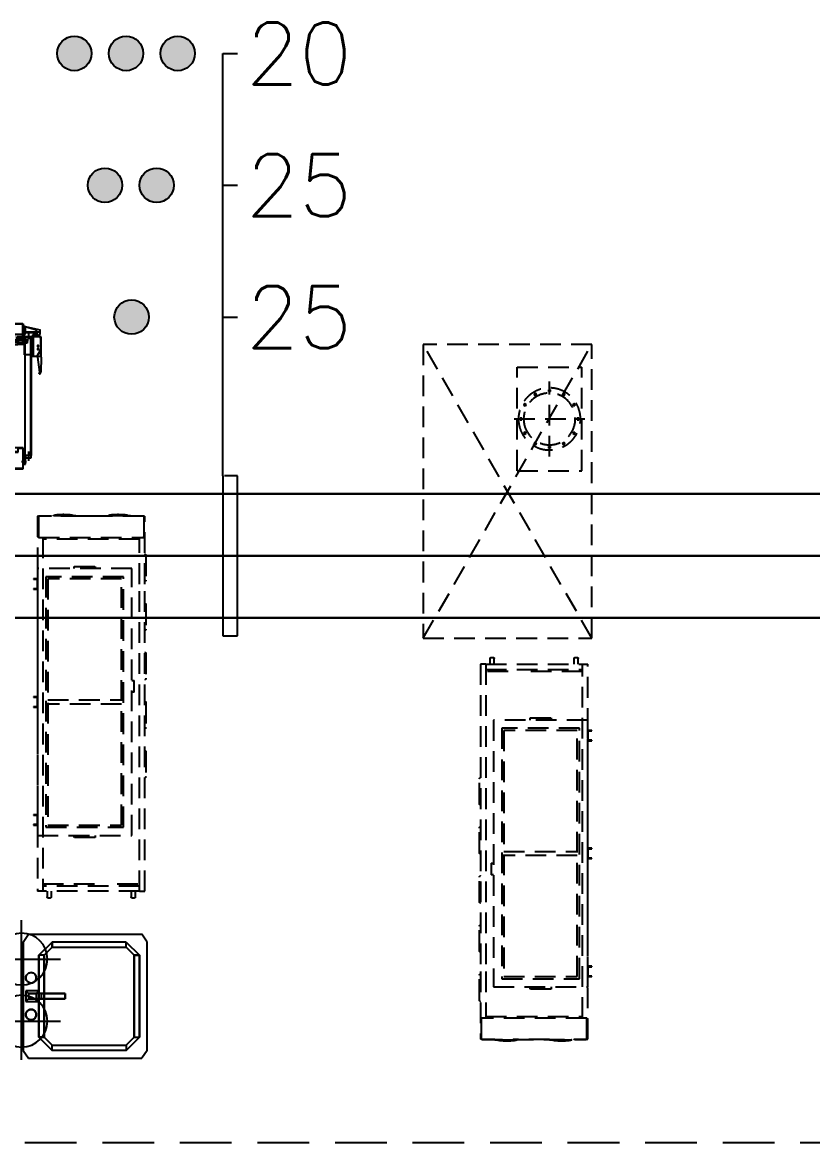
# Model space of a CAD drawing. Header units: millimetres. Extents: x 98929 to 11941380, y 952 to 54154.
# Drawn here: x 227501 to 231322, y 46789 to 52202 of the extents above; entities that cross this region are included whole.
import ezdxf
from ezdxf.enums import TextEntityAlignment as Align

# ---------------------------------------------------------------- set-up
doc = ezdxf.new("R2010")
doc.units = ezdxf.units.MM
for name, pattern in [('DASHED', [0.75, 0.5, -0.25]), ('DASHED2', [0.375, 0.25, -0.125]), ('PHANTOM', [63.5, 31.75, -6.35, 6.35, -6.35, 6.35, -6.35])]:
    doc.linetypes.add(name, pattern=pattern)
for name, color, linetype, lineweight in [('-급수', 3, 'Continuous', 30), ('-급탕', 2, 'Continuous', 30), ('-환탕', 4, 'Continuous', 30)]:
    doc.layers.add(name, color=color, linetype=linetype, lineweight=lineweight)
for name, color, linetype in [('1', 1, 'Continuous'), ('5TXT', 7, 'Continuous'), ('ex', 1, 'Continuous'), ('pipe', 3, 'Continuous'), ('UTIL-AIR', 3, 'DASHED2'), ('빌트인', 8, 'Continuous')]:
    doc.layers.add(name, color=color, linetype=linetype)
doc.styles.add('굴림', font='simple.shx', dxfattribs={"bigfont": 'whgtxt.shx'})

# ---------------------------------------------------------------- blocks, each defined once
blk = doc.blocks.new('PB3')
at = {"layer": '빌트인', "linetype": 'Continuous'}
for p, q in [((13, 711.2), (29, 783.2)), ((13, 711.2), (29, 766.2)), ((39, 783.2), (29, 783.2)), ((39, 766.2), (29, 766.2)), ((39, 711.2), (39, 783.2)), ((39, 782.2), (47, 782.2)), ((39, 711.2), (39, 766.2)), ((39, 765.2), (47, 765.2)), ((41, 782.2), (41, 767.2)), ((41, 765.2), (41, 750.2)), ((44, 767.2), (52, 767.2)), ((45, 767.2), (45, 711.2)), ((47, 782.2), (54.8, 778.3)), ((47, 767.2), (54.8, 771.1)), ((47, 765.2), (54.8, 761.3)), ((47, 763.9), (63, 763.9)), ((162, 787.9), (63, 787.9)), ((157, 787.9), (63, 787.9)), ((63, 787.9), (63, 739.9)), ((63, 782.6), (68, 784.9)), ((68, 784.9), (125, 784.9)), ((125, 784.9), (157, 767.9)), ((157, 739.9), (157, 787.9)), ((162, 772.9), (157, 767.9)), ((162, 787.9), (234, 785.9)), ((234, 781.9), (162, 772.9)), ((244, 780.9), (234, 785.9)), ((244, 777.9), (234, 781.9)), ((244, 780.9), (244, 777.9)), ((48, 711.2), (13, 711.2)), ((13, 711.2), (13, 701.2)), ((18, 711.2), (44, 711.2)), ((18, 711.2), (44, 711.2)), ((53, 711.2), (18, 711.2)), ((18, 711.2), (18, 701.2)), ((39, 750.2), (47, 750.2)), ((44.3, 726.2), (74.5, 726.2)), ((45, 750.2), (45, 711.2)), ((47, 750.2), (54.8, 754.1)), ((48, 701.2), (48, 711.2)), ((53, 701.2), (53, 711.2)), ((60, 745.9), (63, 745.9)), ((63, 748.9), (157, 748.9)), ((63, 739.9), (533, 739.9)), ((63, 707.9), (63, 739.9)), ((63, 739.9), (157, 739.9)), ((63, 707.9), (63, 670.9)), ((78, 707.9), (63, 707.9)), ((531.8, 738.7), (64.2, 738.7)), ((64.2, 738.7), (64.2, 709.1)), ((64.2, 709.1), (531.8, 709.1)), ((65, 715.1), (65, 703.2)), ((76.8, 721.6), (84.8, 721.6)), ((76.8, 721.6), (76.8, 707.9)), ((78, 720.4), (78, 707.9)), ((84.8, 720.4), (78, 720.4)), ((78, 719.2), (78, 720.4)), ((78, 720.4), (94.2, 720.4)), ((93, 719.2), (78, 719.2)), ((78, 670.9), (78, 707.9)), ((84.8, 721.6), (84.8, 720.4)), ((93, 707.9), (93, 719.2)), ((150, 707.9), (93, 707.9)), ((94.2, 720.4), (94.2, 709.1)), ((94.2, 709.1), (148.8, 709.1)), ((148.8, 709.1), (148.8, 738.7)), ((148.8, 738.7), (168.8, 738.7)), ((168.8, 737.5), (150, 737.5)), ((150, 737.5), (150, 707.9)), ((168.8, 738.7), (168.8, 737.5)), ((513, 726.2), (559.4, 726.2)), ((531.2, 726.2), (537.9, 726.2)), ((531.8, 709.1), (531.8, 738.7)), ((533, 739.9), (533, 707.9)), ((544, 739.2), (533, 739.2)), ((533, 739.2), (533, 713.2)), ((544, 739.2), (533, 739.2)), ((533, 739.2), (533, 713.2)), ((533, 713.2), (544, 713.2)), ((534, 701.2), (534, 713.2)), ((543, 701.2), (543, 713.2)), ((549.4, 711.2), (543, 711.2)), ((544, 713.2), (544, 739.2)), ((575.5, 712.2), (550, 712.2)), ((550, 712.2), (550, 701.2)), ((563, 717.1), (563, 692.4)), ((575.5, 701.2), (575.5, 712.2)), ((575.5, 701.2), (575.5, 712.2)), ((0, 701.2), (650, 701.2)), ((0, 100), (0, 701.2)), ((0, 701.2), (100, 701.2)), ((648.8, 700), (1.2, 700)), ((1.2, 700), (1.2, 100)), ((98.8, 700), (1.2, 700)), ((50.5, 700), (90.5, 700)), ((50.5, 700), (90.5, 700)), ((50.5, 660), (50.5, 700)), ((90.5, 660), (50.5, 660)), ((63, 670.9), (78, 670.9)), ((66, 678.5), (66, 684.5)), ((75, 684.5), (75, 678.5)), ((78.8, 652.4), (78.8, 677.4)), ((78.8, 677.4), (98.8, 677.4)), ((80, 652.4), (78.8, 652.4)), ((100, 676.2), (80, 676.2)), ((80, 676.2), (80, 652.4)), ((82, 675.2), (82, 618)), ((100, 675.2), (82, 675.2)), ((90.5, 700), (90.5, 660)), ((98.8, 677.4), (98.8, 700)), ((100, 701.2), (100, 676.2)), ((100, 675.2), (100, 600)), ((100, 675.2), (100, 600)), ((526, 700), (505.5, 700)), ((650, 701.2), (526, 701.2)), ((527.2, 700), (648.8, 700)), ((534, 701.2), (543, 701.2)), ((550, 702.2), (543, 702.2)), ((578, 701.2), (543, 701.2)), ((578, 701.2), (543, 701.2)), ((578, 701.2), (543, 701.2)), ((637, 701.2), (548, 701.2)), ((637, 701.2), (548, 701.2)), ((637, 701.2), (548, 701.2)), ((550, 701.2), (550, 676.2)), ((550, 701.2), (575.5, 701.2)), ((550, 701.2), (575.5, 701.2)), ((550, 676.2), (570, 676.2)), ((550, 675.2), (550, 600)), ((550, 675.2), (568, 675.2)), ((551.2, 677.4), (551.2, 700)), ((571.2, 677.4), (551.2, 677.4)), ((568, 675.2), (568, 618)), ((570, 676.2), (570, 652.4)), ((570, 652.4), (571.2, 652.4)), ((571.2, 652.4), (571.2, 677.4)), ((665.9, 667), (641.2, 667)), ((648.8, 601.2), (648.8, 700)), ((650, 701.2), (650, 600)), ((650, 679.5), (661, 679.5)), ((650, 654), (650, 679.5)), ((650, 679.5), (661, 679.5)), ((650, 654), (650, 679.5)), ((661, 654), (650, 654)), ((651, 654), (651, 647)), ((660, 653.4), (660, 647)), ((661, 679.5), (661, 654)), ((675, 617), (675, 663.4)), ((1.2, 601.2), (23.8, 601.2)), ((25, 600), (1.2, 600)), ((23.8, 621.2), (50, 621.2)), ((23.8, 601.2), (23.8, 621.2)), ((25, 620), (25, 600)), ((50, 620), (25, 620)), ((25, 618), (25, 600)), ((82, 618), (26, 618)), ((26, 600), (26, 618)), ((26, 600), (100, 600)), ((26, 600), (100, 600)), ((50, 621.2), (50, 620)), ((100, 600), (82, 618)), ((100, 600), (82, 618)), ((550, 600), (568, 618)), ((624, 600), (550, 600)), ((568, 618), (624, 618)), ((600, 621.2), (626.2, 621.2)), ((600, 620), (600, 621.2)), ((625, 620), (600, 620)), ((624, 600), (624, 618)), ((625, 600), (625, 620)), ((625, 600), (625, 618)), ((650, 600), (625, 600)), ((626.2, 621.2), (626.2, 601.2)), ((626.2, 601.2), (648.8, 601.2)), ((650, 638), (650, 647)), ((650, 647), (662, 647)), ((650, 638), (662, 638)), ((688.7, 637), (656.7, 637)), ((657.9, 635.8), (687.5, 635.8)), ((657.9, 64.2), (657.9, 635.8)), ((662, 648), (688, 648)), ((662, 637), (662, 648)), ((688, 637), (662, 637)), ((688, 637), (662, 637)), ((675, 635.2), (675, 641.9)), ((687.5, 635.8), (687.5, 64.2)), ((688, 648), (688, 637)), ((688, 648), (688, 637)), ((688.7, 63), (688.7, 637)), ((315.7, 570.2), (334.3, 570.2)), ((315.7, 200.5), (315.7, 570.2)), ((315.7, 557.3), (334.3, 557.3)), ((319, 554.1), (331, 554.1)), ((319, 216.6), (319, 554.1)), ((325, 189.9), (325, 580.8)), ((331, 554.1), (331, 216.6)), ((334.3, 570.2), (334.3, 200.5)), ((331, 216.6), (319, 216.6)), ((730.7, 234), (721.7, 162)), ((729.7, 244), (726.7, 244)), ((726.7, 244), (730.7, 234)), ((729.7, 244), (734.7, 234)), ((736.7, 162), (734.7, 234)), ((334.3, 213.4), (315.7, 213.4)), ((334.3, 200.5), (315.7, 200.5)), ((686.3, 168.8), (686.3, 150)), ((687.5, 168.8), (686.3, 168.8)), ((687.5, 148.8), (687.5, 168.8)), ((656.7, 150), (656.7, 93)), ((686.3, 150), (656.7, 150)), ((657.9, 148.8), (687.5, 148.8)), ((657.9, 94.2), (657.9, 148.8)), ((688.7, 157), (736.7, 157)), ((688.7, 63), (688.7, 157)), ((697.7, 63), (697.7, 157)), ((721.7, 162), (716.7, 157)), ((733.7, 125), (716.7, 157)), ((733.7, 68), (733.7, 125)), ((736.7, 162), (736.7, 63)), ((736.7, 157), (736.7, 63)), ((0, 0), (0, 100)), ((25, 100), (0, 100)), ((0, 100), (0, 0)), ((0.1, 100), (25, 100)), ((1.2, 98.8), (1.2, 1.2)), ((1.2, 1.2), (1.2, 98.8)), ((1.2, 98.8), (23.8, 98.8)), ((23.8, 98.8), (23.8, 78.8)), ((23.8, 78.8), (48.8, 78.8)), ((25, 100), (625, 100)), ((25, 82), (25, 100)), ((25, 80), (25, 100)), ((625, 82), (25, 82)), ((48.8, 80), (25, 80)), ((43.8, 75.6), (43.8, 86.2)), ((48.8, 80), (48.8, 78.8)), ((625, 80), (601.2, 80)), ((601.2, 80), (601.2, 78.8)), ((601.2, 78.8), (626.2, 78.8)), ((606.2, 73.8), (606.2, 89.2)), ((608.8, 90.5), (608.8, 50.5)), ((648.8, 90.5), (608.8, 90.5)), ((619.7, 78), (656.7, 78)), ((619.7, 63), (619.7, 78)), ((656.7, 63), (619.7, 63)), ((625, 100), (625, 82)), ((650, 100), (625, 100)), ((625, 100), (625, 80)), ((626.2, 78.8), (626.2, 98.8)), ((626.2, 98.8), (648.8, 98.8)), ((633.3, 75), (627.3, 75)), ((627.3, 66), (633.3, 66)), ((648.8, 98.8), (648.8, 1.2)), ((648.8, 50.5), (648.8, 90.5)), ((650, 0), (650, 100)), ((663.9, 65), (652, 65)), ((656.7, 93), (668, 93)), ((669.2, 78), (656.7, 78)), ((656.7, 78), (656.7, 63)), ((670.4, 76.8), (656.7, 76.8)), ((656.7, 63), (688.7, 63)), ((669.2, 94.2), (657.9, 94.2)), ((687.5, 64.2), (657.9, 64.2)), ((668, 93), (668, 78)), ((668, 78), (669.2, 78)), ((669.2, 78), (669.2, 94.2)), ((669.2, 84.8), (669.2, 78)), ((670.4, 84.8), (669.2, 84.8)), ((670.4, 76.8), (670.4, 84.8)), ((675, 44.3), (675, 74.5)), ((736.7, 63), (688.7, 63)), ((694.7, 60), (694.7, 63)), ((699, 47), (702.9, 54.8)), ((714, 47), (710.1, 54.8)), ((712.7, 47), (712.7, 63)), ((716, 47), (719.9, 54.8)), ((731, 47), (727.1, 54.8)), ((731.4, 63), (733.7, 68)), ((0, 18), (0, 53)), ((0, 13), (0, 48)), ((0, 0), (650, 0)), ((648.8, 1.2), (1.2, 1.2)), ((608.8, 50.5), (648.8, 50.5)), ((650, 53), (660, 53)), ((650, 18), (650, 53)), ((650, 48), (660, 48)), ((650, 13), (650, 48)), ((660, 18), (650, 18)), ((660, 13), (650, 13)), ((660, 53), (660, 18)), ((660, 48), (660, 13)), ((699, 45), (660, 45)), ((716, 45), (660, 45)), ((660, 18), (660, 44)), ((660, 18), (660, 44)), ((660, 39), (715, 39)), ((660, 39), (732, 39)), ((660, 13), (715, 29)), ((660, 13), (732, 29)), ((699, 39), (699, 47)), ((714, 41), (699, 41)), ((714, 39), (714, 47)), ((715, 39), (715, 29)), ((716, 44), (716, 52)), ((731, 41), (716, 41)), ((731, 39), (731, 47)), ((732, 39), (732, 29))]:
    blk.add_line(p, q, dxfattribs=at)
for centre in [(108, 772.9), (123, 772.9), (142.5, 778.4), (721.7, 123), (721.7, 108), (727.2, 142.5)]:
    blk.add_circle(centre, 2.5, dxfattribs=at)
for centre, radius, start, end in [((65, 763.2), 18, 177.7639, 253.9421), ((53, 774.7), 4, 291.759, 68.241), ((53, 757.7), 4, 291.759, 68.241), ((70.5, 684.5), 4.5, 0, 180), ((70.5, 678.5), 4.5, 180, 0), ((627.3, 70.5), 4.5, 90, 270), ((633.3, 70.5), 4.5, 270, 90), ((712, 65), 18, 196.0579, 272.2361), ((706.5, 53), 4, 21.759, 158.241), ((723.5, 53), 4, 21.759, 158.241)]:
    blk.add_arc(centre, radius, start, end, dxfattribs=at)
blk = doc.blocks.new('SINK2')
at = {"layer": '빌트인'}
for p, q in [((-261.9, 600), (-300, 574.6)), ((-261.9, 600), (261.9, 600)), ((261.9, 600), (300, 574.6)), ((-300, 25.4), (-300, 574.6)), ((-198.2, 561.9), (-261.9, 498.2)), ((-261.9, 498.2), (-198.2, 561.9)), ((198.2, 561.9), (-198.2, 561.9)), ((-198.2, 561.9), (198.2, 561.9)), ((-198.2, 536.4), (-198.2, 561.9)), ((-198.2, 536.4), (-198.2, 561.9)), ((261.9, 498.2), (198.2, 561.9)), ((198.2, 561.9), (198.2, 536.4)), ((261.9, 498.2), (198.2, 561.9)), ((198.2, 536.4), (198.2, 561.9)), ((300, 25.4), (300, 574.6)), ((-261.9, 498.2), (-261.9, 140.1)), ((-261.9, 498.2), (-261.9, 140.1)), ((-236.4, 498.2), (-261.9, 498.2)), ((-236.4, 498.2), (-261.9, 498.2)), ((-236.4, 498.2), (-198.2, 536.4)), ((-198.2, 536.4), (-236.4, 498.2)), ((-236.4, 140.1), (-236.4, 498.2)), ((-236.4, 140.1), (-236.4, 498.2)), ((-198.2, 536.4), (198.2, 536.4)), ((198.2, 536.4), (-198.2, 536.4)), ((236.4, 498.2), (198.2, 536.4)), ((198.2, 536.4), (236.4, 498.2)), ((236.4, 140.1), (236.4, 498.2)), ((236.4, 498.2), (261.9, 498.2)), ((236.4, 140.1), (236.4, 498.2)), ((236.4, 498.2), (261.9, 498.2)), ((261.9, 498.2), (261.9, 140.1)), ((261.9, 498.2), (261.9, 140.1)), ((-12.8, 203.6), (-12.8, 89.1)), ((12.8, 203.6), (-12.8, 203.6)), ((-12.8, 203.6), (-12.8, 101.8)), ((12.8, 203.6), (-12.8, 203.6)), ((-12.8, 203.6), (12.8, 203.6)), ((12.8, 203.6), (-12.8, 203.6)), ((-12.8, 203.6), (-12.8, 101.8)), ((-12.8, 89.1), (-12.8, 203.6)), ((12.8, 89.1), (12.8, 203.6)), ((12.8, 101.8), (12.8, 203.6)), ((12.8, 203.6), (12.8, 101.8)), ((12.8, 89.1), (12.8, 203.6)), ((-261.9, 140.1), (-198.2, 76.4)), ((-261.9, 140.1), (-236.4, 140.1)), ((-198.2, 76.4), (-261.9, 140.1)), ((-261.9, 140.1), (-236.4, 140.1)), ((-198.2, 101.8), (-236.4, 140.1)), ((-236.4, 140.1), (-198.2, 101.8)), ((198.2, 76.4), (261.9, 140.1)), ((236.4, 140.1), (198.2, 101.8)), ((261.9, 140.1), (198.2, 76.4)), ((198.2, 101.8), (236.4, 140.1)), ((261.9, 140.1), (236.4, 140.1)), ((236.4, 140.1), (261.9, 140.1)), ((198.2, 101.8), (-198.2, 101.8)), ((-198.2, 101.8), (198.2, 101.8)), ((-198.2, 76.4), (-198.2, 101.8)), ((-198.2, 101.8), (-198.2, 76.4)), ((-198.2, 76.4), (198.2, 76.4)), ((198.2, 76.4), (-198.2, 76.4)), ((-107.1, 56.2), (-111.1, 51)), ((-111.1, 51), (-107.1, 56.2)), ((-107.1, 56.2), (-111.1, 51)), ((-111.1, 51), (-107.1, 56.2)), ((-101.8, 60.2), (-107.1, 56.2)), ((-107.1, 56.2), (-101.8, 60.2)), ((-101.8, 60.2), (-107.1, 56.2)), ((-107.1, 56.2), (-101.8, 60.2)), ((-95.6, 62.8), (-101.8, 60.2)), ((-101.8, 60.2), (-95.6, 62.8)), ((-95.6, 62.8), (-101.8, 60.2)), ((-101.8, 60.2), (-95.6, 62.8)), ((-89.1, 63.6), (-95.6, 62.8)), ((-95.6, 62.8), (-89.1, 63.6)), ((-89.1, 63.6), (-95.6, 62.8)), ((-95.6, 62.8), (-89.1, 63.6)), ((-82.5, 62.8), (-89.1, 63.6)), ((-82.5, 62.8), (-89.1, 63.6)), ((-89.1, 63.6), (-82.5, 62.8)), ((-82.5, 62.8), (-89.1, 63.6)), ((-76.3, 60.2), (-82.5, 62.8)), ((-82.5, 62.8), (-76.3, 60.2)), ((-76.3, 60.2), (-82.5, 62.8)), ((-82.5, 62.8), (-76.3, 60.2)), ((-71.1, 56.2), (-76.3, 60.2)), ((-76.3, 60.2), (-71.1, 56.2)), ((-71.1, 56.2), (-76.3, 60.2)), ((-76.3, 60.2), (-71.1, 56.2)), ((-67.1, 51), (-71.1, 56.2)), ((-71.1, 56.2), (-67.1, 51)), ((-67.1, 51), (-71.1, 56.2)), ((-71.1, 56.2), (-67.1, 51)), ((-12.8, 63.6), (-25.4, 76.4)), ((-25.4, 76.4), (25.4, 76.4)), ((-25.4, 76.4), (-12.8, 63.6)), ((-25.4, 12.8), (-25.4, 76.4)), ((12.8, 101.8), (-12.8, 101.8)), ((-12.8, 101.8), (12.8, 101.8)), ((-12.8, 63.6), (-12.8, 101.8)), ((-12.8, 101.8), (-12.8, 89.1)), ((-12.8, 101.8), (-12.8, 89.1)), ((-12.8, 63.6), (-12.8, 101.8)), ((-12.8, 89.1), (12.8, 89.1)), ((-12.8, 89.1), (12.8, 89.1)), ((-12.8, 25.4), (-12.8, 89.1)), ((-12.8, 89.1), (-12.8, 25.4)), ((12.8, 63.6), (-12.8, 63.6)), ((12.8, 63.6), (-12.8, 63.6)), ((-12.8, 25.4), (-12.8, 63.6)), ((12.8, 101.8), (12.8, 63.6)), ((12.8, 89.1), (12.8, 101.8)), ((12.8, 101.8), (12.8, 63.6)), ((12.8, 101.8), (12.8, 89.1)), ((12.8, 89.1), (12.8, 25.4)), ((12.8, 89.1), (12.8, 25.4)), ((25.4, 76.4), (12.8, 63.6)), ((12.8, 63.6), (25.4, 76.4)), ((12.8, 25.4), (12.8, 63.6)), ((25.4, 76.4), (25.4, 12.8)), ((71.1, 56.2), (67.1, 51)), ((67.1, 51), (71.1, 56.2)), ((71.1, 56.2), (67.1, 51)), ((67.1, 51), (71.1, 56.2)), ((76.3, 60.2), (71.1, 56.2)), ((71.1, 56.2), (76.3, 60.2)), ((76.3, 60.2), (71.1, 56.2)), ((71.1, 56.2), (76.3, 60.2)), ((82.5, 62.8), (76.3, 60.2)), ((76.3, 60.2), (82.5, 62.8)), ((82.5, 62.8), (76.3, 60.2)), ((76.3, 60.2), (82.5, 62.8)), ((89.1, 63.6), (82.5, 62.8)), ((82.5, 62.8), (89.1, 63.6)), ((89.1, 63.6), (82.5, 62.8)), ((82.5, 62.8), (89.1, 63.6)), ((95.6, 62.8), (89.1, 63.6)), ((89.1, 63.6), (95.6, 62.8)), ((95.6, 62.8), (89.1, 63.6)), ((89.1, 63.6), (95.6, 62.8)), ((101.8, 60.2), (95.6, 62.8)), ((95.6, 62.8), (101.8, 60.2)), ((101.8, 60.2), (95.6, 62.8)), ((95.6, 62.8), (101.8, 60.2)), ((107.1, 56.2), (101.8, 60.2)), ((101.8, 60.2), (107.1, 56.2)), ((107.1, 56.2), (101.8, 60.2)), ((101.8, 60.2), (107.1, 56.2)), ((111.1, 51), (107.1, 56.2)), ((107.1, 56.2), (111.1, 51)), ((111.1, 51), (107.1, 56.2)), ((107.1, 56.2), (111.1, 51)), ((198.2, 101.8), (198.2, 76.4)), ((198.2, 101.8), (198.2, 76.4)), ((-261.9, 0), (-300, 25.4)), ((261.9, 0), (-261.9, 0)), ((-113.7, 44.8), (-114.5, 38.2)), ((-114.5, 38.2), (-113.7, 44.8)), ((-113.7, 44.8), (-114.5, 38.2)), ((-114.5, 38.2), (-113.7, 44.8)), ((-114.5, 38.2), (-113.7, 31.6)), ((-113.7, 31.6), (-114.5, 38.2)), ((-114.5, 38.2), (-113.7, 31.6)), ((-113.7, 31.6), (-114.5, 38.2)), ((-111.1, 51), (-113.7, 44.8)), ((-113.7, 44.8), (-111.1, 51)), ((-111.1, 51), (-113.7, 44.8)), ((-113.7, 44.8), (-111.1, 51)), ((-113.7, 31.6), (-111.1, 25.4)), ((-111.1, 25.4), (-113.7, 31.6)), ((-113.7, 31.6), (-111.1, 25.4)), ((-111.1, 25.4), (-113.7, 31.6)), ((-111.1, 25.4), (-107.1, 20.2)), ((-107.1, 20.2), (-111.1, 25.4)), ((-111.1, 25.4), (-107.1, 20.2)), ((-107.1, 20.2), (-111.1, 25.4)), ((-107.1, 20.2), (-101.8, 16.2)), ((-101.8, 16.2), (-107.1, 20.2)), ((-107.1, 20.2), (-101.8, 16.2)), ((-101.8, 16.2), (-107.1, 20.2)), ((-101.8, 16.2), (-95.6, 13.6)), ((-95.6, 13.6), (-101.8, 16.2)), ((-101.8, 16.2), (-95.6, 13.6)), ((-95.6, 13.6), (-101.8, 16.2)), ((-95.6, 13.6), (-89.1, 12.8)), ((-89.1, 12.8), (-95.6, 13.6)), ((-95.6, 13.6), (-89.1, 12.8)), ((-89.1, 12.8), (-95.6, 13.6)), ((-89.1, 12.8), (-82.5, 13.6)), ((-82.5, 13.6), (-89.1, 12.8)), ((-89.1, 12.8), (-82.5, 13.6)), ((-82.5, 13.6), (-89.1, 12.8)), ((-82.5, 13.6), (-76.3, 16.2)), ((-76.3, 16.2), (-82.5, 13.6)), ((-82.5, 13.6), (-76.3, 16.2)), ((-76.3, 16.2), (-82.5, 13.6)), ((-76.3, 16.2), (-71.1, 20.2)), ((-71.1, 20.2), (-76.3, 16.2)), ((-76.3, 16.2), (-71.1, 20.2)), ((-71.1, 20.2), (-76.3, 16.2)), ((-71.1, 20.2), (-67.1, 25.4)), ((-67.1, 25.4), (-71.1, 20.2)), ((-71.1, 20.2), (-67.1, 25.4)), ((-67.1, 25.4), (-71.1, 20.2)), ((-64.5, 44.8), (-67.1, 51)), ((-67.1, 51), (-64.5, 44.8)), ((-64.5, 44.8), (-67.1, 51)), ((-67.1, 51), (-64.5, 44.8)), ((-67.1, 25.4), (-64.5, 31.6)), ((-64.5, 31.6), (-67.1, 25.4)), ((-67.1, 25.4), (-64.5, 31.6)), ((-64.5, 31.6), (-67.1, 25.4)), ((-63.6, 38.2), (-64.5, 44.8)), ((-64.5, 44.8), (-63.6, 38.2)), ((-63.6, 38.2), (-64.5, 44.8)), ((-64.5, 44.8), (-63.6, 38.2)), ((-64.5, 31.6), (-63.6, 38.2)), ((-63.6, 38.2), (-64.5, 31.6)), ((-64.5, 31.6), (-63.6, 38.2)), ((-63.6, 38.2), (-64.5, 31.6)), ((-12.8, 25.4), (-25.4, 12.8)), ((-12.8, 25.4), (-25.4, 12.8)), ((25.4, 12.8), (-25.4, 12.8)), ((12.8, 25.4), (-12.8, 25.4)), ((12.8, 25.4), (-12.8, 25.4)), ((12.8, 25.4), (25.4, 12.8)), ((12.8, 25.4), (25.4, 12.8)), ((63.6, 38.2), (64.5, 44.8)), ((64.5, 44.8), (63.6, 38.2)), ((63.6, 38.2), (64.5, 44.8)), ((64.5, 44.8), (63.6, 38.2)), ((63.6, 38.2), (64.5, 31.6)), ((64.5, 31.6), (63.6, 38.2)), ((63.6, 38.2), (64.5, 31.6)), ((64.5, 31.6), (63.6, 38.2)), ((67.1, 51), (64.5, 44.8)), ((64.5, 44.8), (67.1, 51)), ((67.1, 51), (64.5, 44.8)), ((64.5, 44.8), (67.1, 51)), ((64.5, 31.6), (67.1, 25.4)), ((67.1, 25.4), (64.5, 31.6)), ((64.5, 31.6), (67.1, 25.4)), ((67.1, 25.4), (64.5, 31.6)), ((67.1, 25.4), (71.1, 20.2)), ((71.1, 20.2), (67.1, 25.4)), ((67.1, 25.4), (71.1, 20.2)), ((71.1, 20.2), (67.1, 25.4)), ((71.1, 20.2), (76.3, 16.2)), ((76.3, 16.2), (71.1, 20.2)), ((71.1, 20.2), (76.3, 16.2)), ((76.3, 16.2), (71.1, 20.2)), ((76.3, 16.2), (82.5, 13.6)), ((82.5, 13.6), (76.3, 16.2)), ((76.3, 16.2), (82.5, 13.6)), ((82.5, 13.6), (76.3, 16.2)), ((82.5, 13.6), (89.1, 12.8)), ((89.1, 12.8), (82.5, 13.6)), ((82.5, 13.6), (89.1, 12.8)), ((89.1, 12.8), (82.5, 13.6)), ((89.1, 12.8), (95.6, 13.6)), ((95.6, 13.6), (89.1, 12.8)), ((89.1, 12.8), (95.6, 13.6)), ((95.6, 13.6), (89.1, 12.8)), ((95.6, 13.6), (101.8, 16.2)), ((101.8, 16.2), (95.6, 13.6)), ((95.6, 13.6), (101.8, 16.2)), ((101.8, 16.2), (95.6, 13.6)), ((101.8, 16.2), (107.1, 20.2)), ((107.1, 20.2), (101.8, 16.2)), ((101.8, 16.2), (107.1, 20.2)), ((107.1, 20.2), (101.8, 16.2)), ((107.1, 20.2), (111.1, 25.4)), ((111.1, 25.4), (107.1, 20.2)), ((107.1, 20.2), (111.1, 25.4)), ((111.1, 25.4), (107.1, 20.2)), ((113.7, 44.8), (111.1, 51)), ((111.1, 51), (113.7, 44.8)), ((113.7, 44.8), (111.1, 51)), ((111.1, 51), (113.7, 44.8)), ((111.1, 25.4), (113.7, 31.6)), ((113.7, 31.6), (111.1, 25.4)), ((111.1, 25.4), (113.7, 31.6)), ((113.7, 31.6), (111.1, 25.4)), ((114.5, 38.2), (113.7, 44.8)), ((113.7, 44.8), (114.5, 38.2)), ((114.5, 38.2), (113.7, 44.8)), ((113.7, 44.8), (114.5, 38.2)), ((113.7, 31.6), (114.5, 38.2)), ((114.5, 38.2), (113.7, 31.6)), ((113.7, 31.6), (114.5, 38.2)), ((114.5, 38.2), (113.7, 31.6)), ((261.9, 0), (300, 25.4))]:
    blk.add_line(p, q, dxfattribs=at)
blk = doc.blocks.new('IVC-S70')
at = {"layer": '빌트인', "linetype": 'DASHED', "ltscale": 200}
for p, q in [((-909.1, 220.7), (-908.1, 220.7)), ((-909.1, 220.7), (-909.1, 161.1)), ((-908.1, 221.7), (-907.1, 221.7)), ((-908.1, -284.6), (-908.1, 221.7)), ((-907.1, 221.7), (-908.1, 221.7)), ((-907.1, 227.5), (905, 227.5)), ((-907.1, 225), (-907.1, 227.5)), ((-907.1, 225), (-907.1, 222.4)), ((-805.1, 225), (-907.1, 225)), ((-907.1, 222.7), (-806.1, 222.7)), ((-907.1, 222.7), (-907.1, 221.7)), ((-907.1, 222.4), (-907.1, 221.7)), ((-809.1, 222.4), (-905.1, 222.4)), ((-807.1, 225), (-807.1, 222.7)), ((-806.1, 222.7), (-806.1, 221.7)), ((-806.1, 222.4), (-805.1, 222.4)), ((-805.1, 221.7), (-806.1, 221.7)), ((-805.1, 221.7), (-805.1, 225)), ((-805.1, 221.7), (-805.1, -284.6)), ((-655, 227.5), (635, 227.5)), ((-655, -227.5), (-655, 227.5)), ((-605, 247.5), (-603, 247.5)), ((-605, 227.5), (-605, 247.5)), ((-555, 227.5), (-605, 227.5)), ((-603, 247.5), (-603, 229.5)), ((-603, 229.5), (-557, 229.5)), ((-557, 247.5), (-555, 247.5)), ((-557, 229.5), (-557, 247.5)), ((-555, 247.5), (-555, 227.5)), ((-35, 247.5), (-33, 247.5)), ((-35, 227.5), (-35, 247.5)), ((15, 227.5), (-35, 227.5)), ((-33, 247.5), (-33, 229.5)), ((-33, 229.5), (13, 229.5)), ((13, 247.5), (15, 247.5)), ((13, 229.5), (13, 247.5)), ((15, 247.5), (15, 227.5)), ((535, 247.5), (537, 247.5)), ((535, 227.5), (535, 247.5)), ((585, 227.5), (535, 227.5)), ((537, 247.5), (537, 229.5)), ((537, 229.5), (583, 229.5)), ((583, 229.5), (583, 247.5)), ((583, 247.5), (585, 247.5)), ((585, 247.5), (585, 227.5)), ((635, 227.5), (635, -227.5)), ((905, 202.1), (905, 227.5)), ((-805.1, 202.1), (905, 202.1)), ((-797.1, -265.2), (-797.1, 202.1)), ((-615, -187.5), (-615, 187.5)), ((-615, 187.5), (595, 187.5)), ((-605, -177.5), (-605, 177.5)), ((-605, 177.5), (585, 177.5)), ((-20, 177.5), (-20, -177.5)), ((0, -177.5), (0, 177.5)), ((585, 177.5), (585, -177.5)), ((595, 187.5), (595, -187.5)), ((869.6, 202.1), (869.6, -55.5)), ((879.6, -265.2), (879.6, 202.1)), ((905, -265.2), (905, 202.1)), ((905, 181.5), (932.6, 181.5)), ((937.6, 166.5), (937.6, 176.5)), ((-910.1, 43.6), (-910.1, 161.1)), ((-908.1, 161.1), (-910.1, 161.1)), ((-910.1, 53.7), (-910.1, 151)), ((-910.1, 151), (-910.1, 151)), ((905, 161.5), (932.6, 161.5)), ((-910.1, 53.7), (-910.1, 53.7)), ((-910.1, 43.6), (-908.1, 43.6)), ((-909.1, 43.6), (-909.1, -132.2)), ((-665, 50.8), (-665, -50.8)), ((-655, 50.8), (-665, 50.8)), ((645, 50.8), (635, 50.8)), ((645, -50.8), (645, 50.8)), ((-665, -50.8), (-655, -50.8)), ((635, -50.8), (645, -50.8)), ((-910.1, -221.5), (-910.1, -104)), ((-908.1, -104), (-910.1, -104)), ((-910.1, -211.4), (-910.1, -114.1)), ((-910.1, -114.1), (-910.1, -114.1)), ((869.6, -157.1), (869.6, -265.2)), ((-910.1, -211.4), (-910.1, -211.4)), ((595, -187.5), (-615, -187.5)), ((585, -177.5), (-605, -177.5)), ((-910.1, -221.5), (-908.1, -221.5)), ((-909.1, -221.5), (-909.1, -285.6)), ((-579.9, -265.2), (-805.1, -265.2)), ((635, -227.5), (-655, -227.5)), ((905, -265.2), (-579.9, -265.2)), ((-112.8, -227.5), (-112.8, -238.5)), ((-56.4, -238.5), (-112.8, -238.5)), ((-56.4, -238.5), (-56.4, -227.5)), ((905, -224.8), (932.6, -224.8)), ((905, -244.8), (932.6, -244.8)), ((905, -265.2), (905, -290.6)), ((937.6, -239.8), (937.6, -229.8)), ((-909.1, -285.6), (-908.1, -285.6)), ((-908.1, -284.6), (-907.1, -284.6)), ((-908.1, -284.6), (-908.1, -285.6)), ((-908.1, -286.6), (-908.1, -285.6)), ((-908.1, -285.6), (-907.1, -285.6)), ((-908.1, -286.6), (-907.1, -286.6)), ((-907.1, -285.6), (-907.1, -284.6)), ((-907.1, -285.6), (-907.1, -285.6)), ((-907.1, -285.6), (-907.1, -288.1)), ((-905.1, -285.6), (-907.1, -285.6)), ((-907.1, -288.1), (-907.1, -290.6)), ((-805.1, -288.1), (-907.1, -288.1)), ((-579.9, -290.6), (-907.1, -290.6)), ((-905.1, -285.6), (-809.1, -285.6)), ((-806.1, -285.6), (-809.1, -285.6)), ((-807.1, -285.6), (-807.1, -288.1)), ((-806.1, -285.6), (-806.1, -284.6)), ((-805.1, -284.6), (-806.1, -284.6)), ((-806.1, -285.6), (-806.1, -284.6)), ((-806.1, -285.6), (-805.1, -285.6)), ((-805.1, -284.6), (-805.1, -288.1)), ((-718.2, -295.6), (-598.7, -295.6)), ((-718.2, -295.7), (-598.7, -295.7)), ((-718.1, -295.6), (-599.9, -295.6)), ((-718.1, -295.7), (-599.9, -295.7)), ((905, -290.6), (-579.9, -290.6)), ((-480.8, -295.6), (-361.3, -295.6)), ((-480.8, -295.7), (-361.3, -295.7)), ((-243.6, -295.6), (-124.1, -295.6)), ((-243.6, -295.7), (-124.1, -295.7)), ((-6.4, -295.6), (113.1, -295.6)), ((-6.4, -295.7), (113.1, -295.7)), ((230.9, -295.6), (350.4, -295.6)), ((230.9, -295.7), (350.4, -295.7))]:
    blk.add_line(p, q, dxfattribs=at)
for centre, radius, start, end in [((-905.1, 220.4), 2, 147.4808, 154.9288), ((932.6, 176.5), 5, 0, 90), ((932.6, 166.5), 5, 270, 0), ((932.6, -229.8), 5, 0, 90), ((932.6, -239.8), 5, 270, 0), ((-905.1, -283.6), 2, 207.8925, 209.1843), ((-905.1, -283.6), 2, 222.132, 270), ((-718.2, -288.2), 7.5, 199.1756, 270), ((-718.1, -288.2), 7.5, 199.1756, 270), ((-718.2, -288.2), 7.4, 199.445, 270), ((-718.1, -288.2), 7.4, 199.445, 270), ((-598.7, -288.2), 7.5, 270, 340.8244), ((-598.7, -288.2), 7.4, 270, 340.555), ((-480.8, -288.2), 7.5, 199.1756, 270), ((-480.8, -288.2), 7.4, 199.445, 270), ((-361.3, -288.2), 7.5, 270, 340.8244), ((-361.3, -288.2), 7.4, 270, 340.555), ((-243.6, -288.2), 7.5, 199.1756, 270), ((-243.6, -288.2), 7.4, 199.445, 270), ((-124.1, -288.2), 7.5, 270, 340.8244), ((-124.1, -288.2), 7.4, 270, 340.555), ((-6.4, -288.2), 7.5, 199.1756, 270), ((-6.4, -288.2), 7.4, 199.445, 270), ((113.1, -288.2), 7.5, 270, 340.8244), ((113.1, -288.2), 7.4, 270, 340.555), ((230.9, -288.2), 7.5, 199.1756, 270), ((230.9, -288.2), 7.4, 199.445, 270), ((350.4, -288.2), 7.5, 270, 340.8244), ((350.4, -288.2), 7.4, 270, 340.555)]:
    blk.add_arc(centre, radius, start, end, dxfattribs=at)
for points, knots in [([(-906.1, 220.7), (-906.3, 220.7), (-906.6, 220.8), (-907.1, 221), (-907.3, 221.1), (-907.7, 221.2), (-907.8, 221.3), (-908, 221.5), (-908.1, 221.6), (-908.1, 221.7)], [0, 0, 0, 0, 0.25, 0.25, 0.5, 0.5, 0.75, 0.75, 1, 1, 1, 1]), ([(-907.1, 222.7), (-907, 222.7), (-906.9, 222.6), (-906.7, 222.4), (-906.7, 222.3), (-906.5, 221.9), (-906.4, 221.7), (-906.2, 221.2), (-906.2, 220.9), (-906.1, 220.7)], [0, 0, 0, 0, 0.25, 0.25, 0.5, 0.5, 0.75, 0.75, 1, 1, 1, 1]), ([(-907.1, 221.7), (-907, 221.7), (-906.9, 221.6), (-906.7, 221.5), (-906.7, 221.5), (-906.5, 221.3), (-906.4, 221.2), (-906.2, 220.9), (-906.2, 220.8), (-906.1, 220.7)], [0, 0, 0, 0, 0.25, 0.25, 0.5, 0.5, 0.75, 0.75, 1, 1, 1, 1]), ([(-807.1, 220.7), (-807, 220.9), (-806.9, 221.2), (-806.7, 221.7), (-806.7, 221.9), (-806.5, 222.3), (-806.4, 222.4), (-806.2, 222.6), (-806.2, 222.7), (-806.1, 222.7)], [0, 0, 0, 0, 0.25, 0.25, 0.5, 0.5, 0.75, 0.75, 1, 1, 1, 1]), ([(-807.1, 220.7), (-807, 220.8), (-806.9, 220.9), (-806.7, 221.2), (-806.7, 221.3), (-806.5, 221.5), (-806.4, 221.5), (-806.2, 221.6), (-806.2, 221.7), (-806.1, 221.7)], [0, 0, 0, 0, 0.25, 0.25, 0.5, 0.5, 0.75, 0.75, 1, 1, 1, 1]), ([(-806.1, 221.7), (-806.1, 221.6), (-806.1, 221.5), (-806.2, 221.3), (-806.3, 221.2), (-806.5, 221.1), (-806.6, 221), (-806.8, 220.8), (-806.9, 220.7), (-807.1, 220.7)], [0, 0, 0, 0, 0.25, 0.25, 0.5, 0.5, 0.75, 0.75, 1, 1, 1, 1]), ([(-805.1, 221.7), (-805.1, 221.6), (-805.1, 221.5), (-805.3, 221.3), (-805.5, 221.2), (-805.9, 221.1), (-806.1, 221), (-806.6, 220.8), (-806.8, 220.7), (-807.1, 220.7)], [0, 0, 0, 0, 0.25, 0.25, 0.5, 0.5, 0.75, 0.75, 1, 1, 1, 1]), ([(-910.1, 151), (-910.9, 150.1), (-912.4, 148.3), (-913.5, 144.2), (-914.5, 139.4), (-915.3, 132.8), (-916, 124.5), (-916.5, 113.8), (-916.6, 106.8), (-916.6, 102.3)], [0, 0, 0, 0, 0.06656, 0.148336, 0.245879, 0.367331, 0.543547, 0.754398, 1, 1, 1, 1]), ([(-916.6, 102.3), (-916.5, 96.7), (-916.4, 88.2), (-915.7, 75.5), (-914.7, 66.6), (-913.6, 60.6), (-912.5, 57.2), (-911.4, 54.9), (-910.5, 54.1), (-910.1, 53.7)], [0, 0, 0, 0, 0.306371, 0.556522, 0.750806, 0.848907, 0.923816, 0.967508, 1, 1, 1, 1]), ([(-910.1, -114.1), (-910.9, -115), (-912.4, -116.8), (-913.5, -120.9), (-914.5, -125.7), (-915.3, -132.2), (-916, -140.6), (-916.5, -151.3), (-916.6, -158.3), (-916.6, -162.7)], [0, 0, 0, 0, 0.06656, 0.148336, 0.245879, 0.367331, 0.543547, 0.754398, 1, 1, 1, 1]), ([(-916.6, -162.7), (-916.5, -168.3), (-916.4, -176.9), (-915.7, -189.5), (-914.7, -198.4), (-913.6, -204.4), (-912.5, -207.8), (-911.4, -210.2), (-910.5, -211), (-910.1, -211.4)], [0, 0, 0, 0, 0.306371, 0.556522, 0.750806, 0.848907, 0.923816, 0.967508, 1, 1, 1, 1]), ([(-908.1, -284.6), (-908.1, -284.5), (-908, -284.4), (-907.8, -284.2), (-907.7, -284.1), (-907.3, -284), (-907.1, -283.9), (-906.6, -283.7), (-906.3, -283.6), (-906.1, -283.6)], [0, 0, 0, 0, 0.25, 0.25, 0.5, 0.5, 0.75, 0.75, 1, 1, 1, 1]), ([(-907.1, -284.6), (-907.2, -284.6), (-907.3, -284.7), (-907.6, -284.9), (-907.7, -285), (-907.9, -285.1), (-908, -285.2), (-908.1, -285.4), (-908.1, -285.5), (-908.1, -285.6)], [0, 0, 0, 0, 0.25, 0.25, 0.5, 0.5, 0.75, 0.75, 1, 1, 1, 1]), ([(-908.1, -285.6), (-908, -285.6), (-907.9, -285.5), (-907.7, -285.4), (-907.7, -285.4), (-907.5, -285.2), (-907.4, -285.1), (-907.2, -284.8), (-907.2, -284.7), (-907.1, -284.6)], [0, 0, 0, 0, 0.25, 0.25, 0.5, 0.5, 0.75, 0.75, 1, 1, 1, 1]), ([(-906.1, -283.6), (-906.2, -283.7), (-906.2, -283.8), (-906.4, -284.1), (-906.5, -284.2), (-906.7, -284.4), (-906.7, -284.4), (-906.9, -284.5), (-907, -284.6), (-907.1, -284.6)], [0, 0, 0, 0, 0.25, 0.25, 0.5, 0.5, 0.75, 0.75, 1, 1, 1, 1]), ([(-906.1, -283.6), (-906.2, -283.8), (-906.2, -284.1), (-906.4, -284.6), (-906.5, -284.8), (-906.7, -285.2), (-906.7, -285.3), (-906.9, -285.5), (-907, -285.6), (-907.1, -285.6)], [0, 0, 0, 0, 0.25, 0.25, 0.5, 0.5, 0.75, 0.75, 1, 1, 1, 1]), ([(-907.1, -284.6), (-907.1, -284.5), (-907.1, -284.4), (-907, -284.2), (-906.9, -284.1), (-906.7, -284), (-906.6, -283.9), (-906.3, -283.7), (-906.2, -283.6), (-906.1, -283.6)], [0, 0, 0, 0, 0.25, 0.25, 0.5, 0.5, 0.75, 0.75, 1, 1, 1, 1]), ([(-806.1, -284.6), (-806.2, -284.6), (-806.2, -284.5), (-806.4, -284.4), (-806.5, -284.4), (-806.7, -284.2), (-806.7, -284.1), (-806.9, -283.8), (-807, -283.7), (-807.1, -283.6)], [0, 0, 0, 0, 0.25, 0.25, 0.5, 0.5, 0.75, 0.75, 1, 1, 1, 1]), ([(-806.1, -285.6), (-806.2, -285.6), (-806.2, -285.5), (-806.4, -285.3), (-806.5, -285.2), (-806.7, -284.8), (-806.7, -284.6), (-806.9, -284.1), (-807, -283.8), (-807.1, -283.6)], [0, 0, 0, 0, 0.25, 0.25, 0.5, 0.5, 0.75, 0.75, 1, 1, 1, 1]), ([(-807.1, -283.6), (-806.9, -283.6), (-806.8, -283.7), (-806.6, -283.9), (-806.5, -284), (-806.3, -284.1), (-806.2, -284.2), (-806.1, -284.4), (-806.1, -284.5), (-806.1, -284.6)], [0, 0, 0, 0, 0.25, 0.25, 0.5, 0.5, 0.75, 0.75, 1, 1, 1, 1]), ([(-807.1, -283.6), (-806.8, -283.6), (-806.6, -283.7), (-806.1, -283.9), (-805.9, -284), (-805.5, -284.1), (-805.3, -284.2), (-805.1, -284.4), (-805.1, -284.5), (-805.1, -284.6)], [0, 0, 0, 0, 0.25, 0.25, 0.5, 0.5, 0.75, 0.75, 1, 1, 1, 1])]:
    blk.add_open_spline(points, degree=3, knots=knots, dxfattribs=at)
blk = doc.blocks.new('BSC4FT-P')
at = {"layer": '빌트인', "linetype": 'DASHED', "ltscale": 200}
for p, q in [((710, 815), (-710, 0)), ((710, 0), (-710, 815)), ((-599.6, 361, 2807), (-599.6, 48.5, 2807)), ((-99.6, 361, 2807), (-599.6, 361, 2807)), ((-411.1, 328, 2807), (-425.5, 319.6, 2807)), ((-422.5, 331, 2807), (-414.1, 316.6, 2807)), ((-341.2, 342.2, 2807), (-357.9, 342.2, 2807)), ((-349.6, 375.5, 2807), (-349.6, 33.9, 2807)), ((-349.6, 350.5, 2807), (-349.6, 333.9, 2807)), ((-273.6, 319.6, 2807), (-288, 328, 2807)), ((-276.6, 331, 2807), (-285, 316.6, 2807)), ((-99.6, 361, 2807), (-99.6, 48.5, 2807)), ((-475.9, 277.6, 2807), (-461.4, 269.3, 2807)), ((-464.5, 280.7, 2807), (-472.8, 266.2, 2807)), ((-223.3, 277.6, 2807), (-237.7, 269.3, 2807)), ((-226.3, 266.2, 2807), (-234.7, 280.7, 2807)), ((-168.3, 204.7, 2807), (-530.8, 204.7, 2807)), ((-495.4, 204.7, 2807), (-478.7, 204.7, 2807)), ((-487.1, 213, 2807), (-487.1, 196.4, 2807)), ((-203.7, 204.7, 2807), (-220.4, 204.7, 2807)), ((-212.1, 196.4, 2807), (-212.1, 213, 2807)), ((-475.9, 131.8, 2807), (-461.4, 140.1, 2807)), ((-472.8, 143.2, 2807), (-464.5, 128.7, 2807)), ((-223.3, 131.8, 2807), (-237.7, 140.1, 2807)), ((-234.7, 128.7, 2807), (-226.3, 143.2, 2807)), ((-425.5, 89.8, 2807), (-411.1, 81.5, 2807)), ((-422.5, 78.4, 2807), (-414.1, 92.9, 2807)), ((-357.9, 67.2, 2807), (-341.2, 67.2, 2807)), ((-349.6, 58.9, 2807), (-349.6, 75.5, 2807)), ((-288, 81.5, 2807), (-273.6, 89.8, 2807)), ((-276.6, 78.4, 2807), (-285, 92.9, 2807)), ((-99.6, 48.5, 2807), (-599.6, 48.5, 2807))]:
    blk.add_line(p, q, dxfattribs=at)
blk.add_lwpolyline([(-710, 0), (-710, 815), (710, 815), (710, 0)], close=True, dxfattribs=at)
for centre, radius in [((-349.6, 204.7, 2807), 150), ((-349.6, 204.7, 2807), 125), ((-418.3, 323.8, 2807), 4.17), ((-349.6, 342.2, 2807), 4.17), ((-280.8, 323.8, 2807), 4.17), ((-468.6, 273.5, 2807), 4.17), ((-230.5, 273.5, 2807), 4.17), ((-487.1, 204.7, 2807), 4.17), ((-212.1, 204.7, 2807), 4.17), ((-468.6, 136, 2807), 4.17), ((-230.5, 136, 2807), 4.17), ((-418.3, 85.6, 2807), 4.17), ((-349.6, 67.2, 2807), 4.17), ((-280.8, 85.6, 2807), 4.17)]:
    blk.add_circle(centre, radius, dxfattribs=at)
blk = doc.blocks.new('P1')
at = {"layer": '1', "color": 1, "linetype": 'Continuous'}
for p, q in [((0, -112.5), (0, 112.5)), ((112.5, 0), (-112.5, 0))]:
    blk.add_line(p, q, dxfattribs=at)
at = {"layer": 'pipe', "color": 2}
blk.add_circle((0, 0), 75, dxfattribs=at)

msp = doc.modelspace()

# ---------------------------------------------------------------- hatches: boundary and pattern name
at = {"layer": '5TXT'}
h = msp.add_hatch(color=7, dxfattribs=at)
h.dxf.hatch_style = 1
edge = h.paths.add_edge_path()
edge.add_arc((227752.2, 52052.3), 83.3, 540, 900, ccw=False)
h = msp.add_hatch(color=7, dxfattribs=at)
h.dxf.hatch_style = 1
edge = h.paths.add_edge_path()
edge.add_arc((228002.2, 52052.3), 83.3, -360, 0)
h = msp.add_hatch(color=7, dxfattribs=at)
h.dxf.hatch_style = 1
edge = h.paths.add_edge_path()
edge.add_arc((228252.2, 52052.3), 83.3, -360, 0)
h = msp.add_hatch(color=7, dxfattribs=at)
h.dxf.hatch_style = 1
edge = h.paths.add_edge_path()
edge.add_arc((227900.1, 51415.3), 83.3, -360, 0)
h = msp.add_hatch(color=7, dxfattribs=at)
h.dxf.hatch_style = 1
edge = h.paths.add_edge_path()
edge.add_arc((228150.1, 51415.3), 83.3, -360, 0)
h = msp.add_hatch(color=7, dxfattribs=at)
h.dxf.hatch_style = 1
edge = h.paths.add_edge_path()
edge.add_arc((228028.7, 50778.4), 83.3, -360, 0)

# ---------------------------------------------------------------- linework, layer by layer
at = {"layer": '-급수', "linetype": 'Continuous', "ltscale": 10}
msp.add_line((220196.6, 49324.6), (233324.5, 49324.6), dxfattribs=at)
at = {"layer": '-급탕', "color": 4, "linetype": 'Continuous', "ltscale": 10}
msp.add_line((220416.5, 49624.6), (233624.5, 49624.6), dxfattribs=at)
at = {"layer": '-환탕', "linetype": 'Continuous', "ltscale": 10}
msp.add_line((220416.5, 49924.6, -0.5), (233924.5, 49924.6, -0.5), dxfattribs=at)
at = {"layer": '5TXT', "color": 7}
for centre in [(227752.2, 52052.3), (228002.2, 52052.3), (228252.2, 52052.3), (227900.1, 51415.3), (228150.1, 51415.3), (228028.7, 50778.4)]:
    msp.add_circle(centre, 83.3, dxfattribs=at)
at = {"layer": 'ex', "ltscale": 3000}
for p, q in [((228469.7, 50010.9), (228469.7, 52052.3)), ((228469.7, 52052.3), (228541.7, 52052.3)), ((228469.7, 51415.3), (228541.7, 51415.3)), ((228469.7, 50778.4), (228541.7, 50778.4)), ((228469.7, 50010.9), (228469.7, 49238.3)), ((228541.7, 49238.3), (228541.7, 50010.9)), ((228469.7, 49238.3), (228541.7, 49238.3))]:
    msp.add_line(p, q, dxfattribs=at)
at = {"layer": 'ex', "linetype": 'PHANTOM', "ltscale": 2}
msp.add_line((228541.7, 50010.9), (228469.7, 50010.9), dxfattribs=at)
at = {"layer": 'UTIL-AIR', "linetype": 'DASHED', "lineweight": -3, "ltscale": 500}
msp.add_line((207262.7, 46789), (231799, 46789), dxfattribs=at)

# ---------------------------------------------------------------- block references
at = {"layer": 'pipe', "xscale": -1.666666666666667, "yscale": 1.666666666666667, "zscale": 1.666666666666667}
for p in [(227497.1, 47675.7), (227497.1, 47375.7)]:
    msp.add_blockref('P1', p, dxfattribs=at)
at = {"layer": '빌트인', "lineweight": -3, "xscale": -1}
for name, p, rotation in [('PB3', (226854.6, 50746.4), 180), ('SINK2', (227504.6, 47496.4), 270)]:
    msp.add_blockref(name, p, dxfattribs=dict(at, rotation=rotation))
at = {"layer": '빌트인', "ltscale": 2, "xscale": -1, "rotation": 90}
msp.add_blockref('BSC4FT-P', (230254.5, 49936.4), dxfattribs=at)
at = {"layer": '빌트인', "xscale": -1}
for p, rotation in [((227802.1, 48908.5), 90), ((230007, 48196.1), 270)]:
    msp.add_blockref('IVC-S70', p, dxfattribs=dict(at, rotation=rotation))

# ---------------------------------------------------------------- texts
at = {"layer": '5TXT', "color": 7, "style": '굴림'}
for s, p in [('20', (228838.6, 52052.3)), ('25', (228838.6, 51415.3)), ('25', (228838.6, 50778.4))]:
    msp.add_text(s, height=300, dxfattribs=at).set_placement(p, align=Align.MIDDLE_CENTER)

doc.saveas('drawing.dxf')
